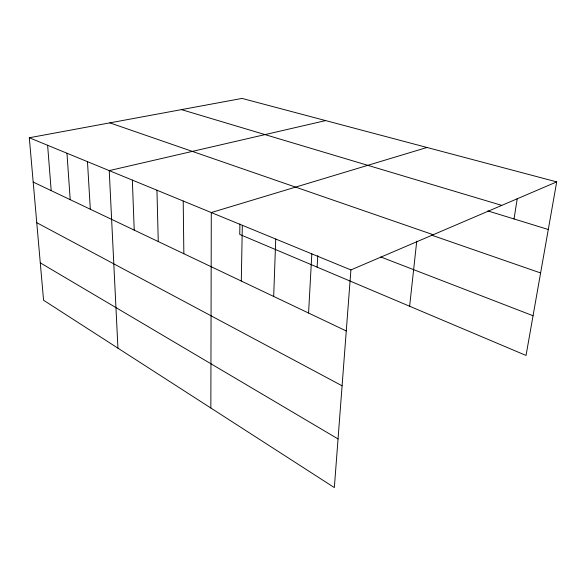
<?xml version="1.0" encoding="UTF-8"?>
<svg xmlns="http://www.w3.org/2000/svg" width="586" height="586" viewBox="0 0 586 586"><rect width="100%" height="100%" fill="white"/><g stroke="black" fill="none" stroke-linecap="round" stroke-linejoin="round"><path stroke-width="0.88" d="M210.85 408.017L211.29 212.55L426.982 147.474M239.908 223.947L239.733 234.422L526.038 355.446L556.7 181.887L242.047 98.419L29.3 137.754L43.562 300.252L334.342 487.581L350.911 269.934L556.7 181.887M241.3 281.046L242.326 225.302M273.684 296.45L275.742 239.037M308.573 313.041L311.825 253.87M317.107 267.135L317.78 255.613M409.629 306.244L416.734 241.22M514.025 218.959L517.277 198.412M325.633 120.591L109.23 170.607L117.94 348.165M181.462 109.626L501.777 205.386M487.816 210.894L548.291 229.5M109.846 122.862L433.208 234.722M431.589 235.147L540.607 272.959M380.768 256.968L533.048 315.737M29.3 137.754L350.911 269.934M33.19 182.07L346.267 330.965M36.757 222.695L342.092 385.793M40.28 262.843L338.049 438.943M47.613 145.284L51.194 190.633M66.972 153.239L70.21 199.68M87.475 161.67L90.317 209.239M132.341 180.107L134.223 230.122M156.953 190.223L158.257 241.549M183.213 201.013L183.85 253.723"/></g></svg>
